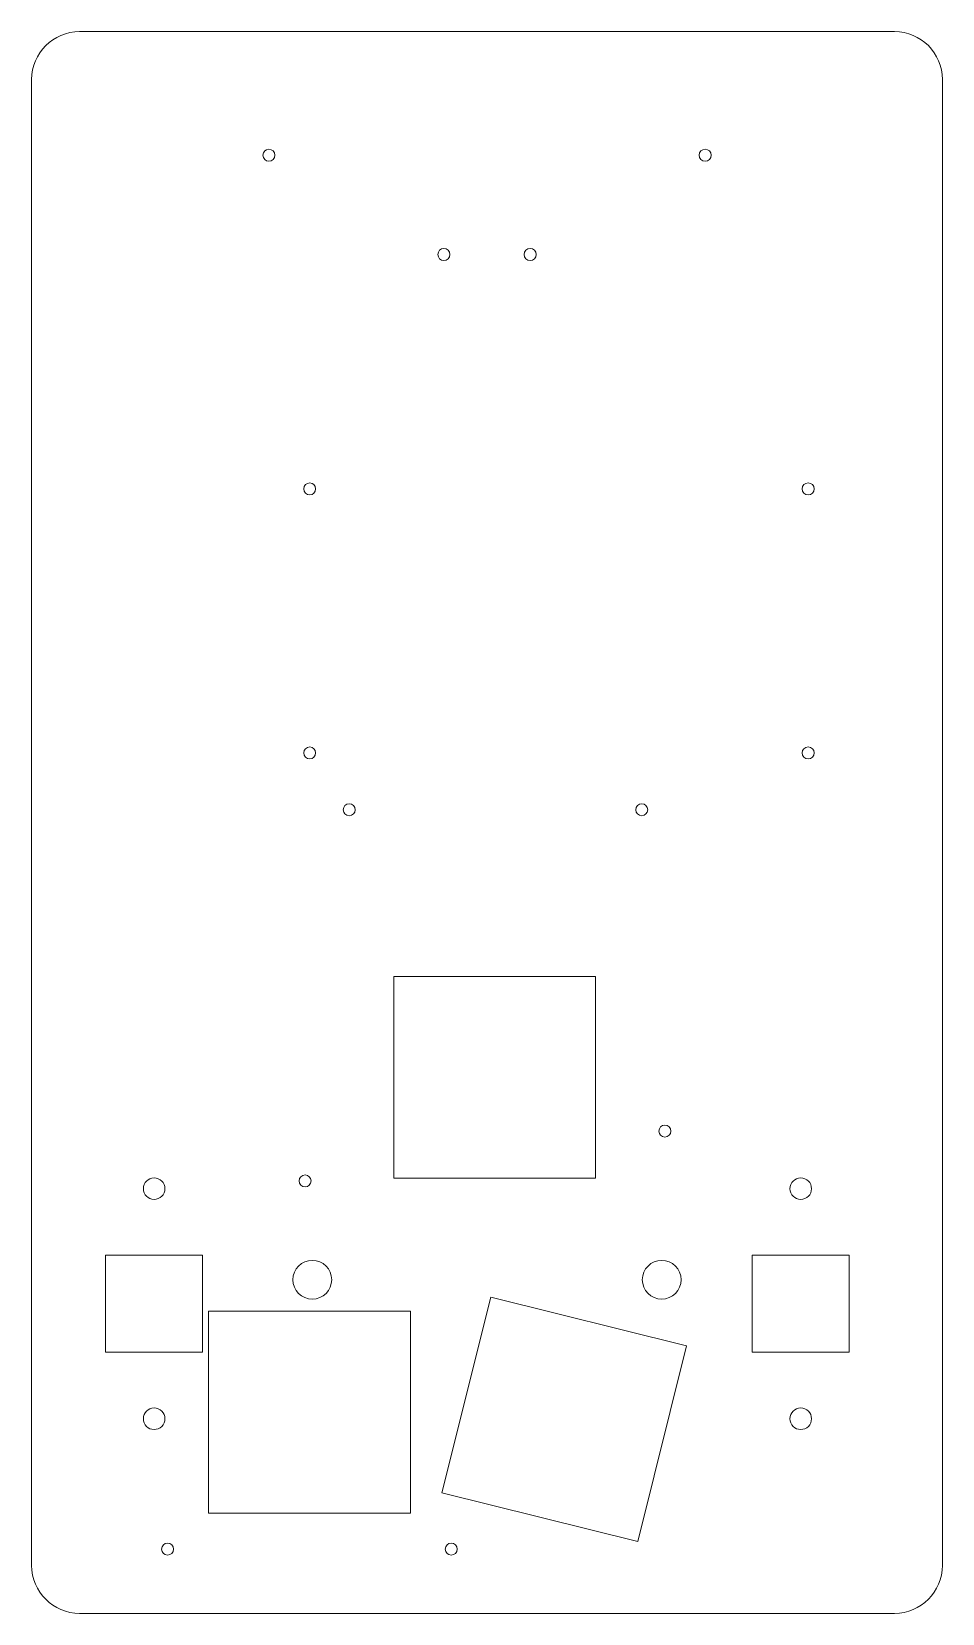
# Model space of a CAD drawing. Header units: millimetres. Extents: x 36 to 226, y 34 to 364.
import ezdxf

# ---------------------------------------------------------------- set-up
doc = ezdxf.new("R2010")
doc.units = ezdxf.units.MM

msp = doc.modelspace()

# ---------------------------------------------------------------- linework, layer by layer
at = {"color": 7, "linetype": 'Continuous', "lineweight": 15}
for p, q in [((216.27, 363.66), (46.27, 363.66)), ((36.27, 353.66), (36.27, 43.66)), ((226.27, 43.66), (226.27, 353.66)), ((153.9, 166.53), (111.8, 166.53)), ((111.8, 166.53), (111.8, 124.43)), ((153.9, 124.43), (153.9, 166.53)), ((111.8, 124.43), (153.9, 124.43)), ((71.94, 108.38), (51.69, 108.38)), ((51.69, 108.38), (51.69, 88.13)), ((71.94, 88.13), (71.94, 108.38)), ((206.84, 108.38), (186.59, 108.38)), ((186.59, 108.38), (186.59, 88.13)), ((206.84, 88.13), (206.84, 108.38)), ((132.05, 99.66), (121.87, 58.81)), ((172.9, 89.47), (132.05, 99.66)), ((115.29, 96.68), (73.19, 96.68)), ((73.19, 96.68), (73.19, 54.58)), ((115.29, 54.58), (115.29, 96.68)), ((162.72, 48.62), (172.9, 89.47)), ((51.69, 88.13), (71.94, 88.13)), ((186.59, 88.13), (206.84, 88.13)), ((121.87, 58.81), (162.72, 48.62)), ((73.19, 54.58), (115.29, 54.58)), ((46.27, 33.66), (216.27, 33.66))]:
    msp.add_line(p, q, dxfattribs=at)
for centre, radius in [((85.78, 337.87), 1.25), ((176.78, 337.87), 1.25), ((122.27, 317.16), 1.25), ((140.27, 317.16), 1.25), ((94.27, 268.26), 1.25), ((198.27, 268.26), 1.25), ((94.27, 213.16), 1.25), ((198.27, 213.16), 1.25), ((102.52, 201.32), 1.25), ((163.54, 201.32), 1.25), ((168.38, 134.28), 1.25), ((61.82, 122.26), 2.25), ((93.3, 123.88), 1.25), ((196.72, 122.26), 2.25), ((94.82, 103.26), 4.05), ((167.72, 103.26), 4.05), ((61.82, 74.26), 2.25), ((196.72, 74.26), 2.25), ((64.63, 47.06), 1.25), ((123.81, 47.06), 1.25)]:
    msp.add_circle(centre, radius, dxfattribs=at)
for centre, start, end in [((46.27, 353.66), 90, 180), ((216.27, 353.66), 0, 90), ((46.27, 43.66), 180, 270), ((216.27, 43.66), 270, 0)]:
    msp.add_arc(centre, 10, start, end, dxfattribs=at)

doc.saveas('drawing.dxf')
